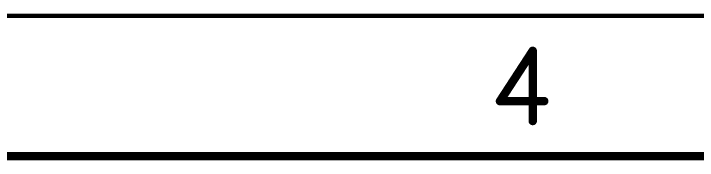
# Model space of a CAD drawing. Extents: x -14.2 to 19.9, y -5.2 to 16.9.
# Drawn here: x 3.165 to 5.599, y 16.338 to 16.86 of the extents above; entities that cross this region are included whole.
import ezdxf

# ---------------------------------------------------------------- set-up
doc = ezdxf.new("R2010")
doc.units = 0
doc.layers.get('0').update_dxf_attribs({"linetype": 'CONTINUOUS'})
doc.layers.add('FAB', color=2, linetype='CONTINUOUS')

# ---------------------------------------------------------------- blocks, each defined once
blk = doc.blocks.new('ROUND_138')
at = {"const_width": 0.015}
blk.add_lwpolyline([(-0.0075, 0, 1), (0.0075, 0, 1)], format="xyb", close=True, dxfattribs=at)

msp = doc.modelspace()

# ---------------------------------------------------------------- linework, layer by layer
at = {"layer": 'FAB'}
for points, const_width in [([(-14.1499, 16.8528), (19.8501, 16.8528)], 0.015), ([(5.0129, 16.7278), (4.8963, 16.5486)], 0.03), ([(5.0129, 16.4778), (5.0129, 16.7278)], 0.03), ([(4.8963, 16.5486), (5.0539, 16.5486)], 0.03), ([(18.8501, 16.3528), (-13.1499, 16.3528)], 0.03)]:
    msp.add_lwpolyline(points, dxfattribs=dict(at, const_width=const_width))

# ---------------------------------------------------------------- block references
for p in [(5.0129, 16.7278), (5.0129, 16.7278), (4.8963, 16.5486), (4.8963, 16.5486), (5.0539, 16.5486), (5.0129, 16.4778)]:
    msp.add_blockref('ROUND_138', p, dxfattribs=at)

doc.saveas('drawing.dxf')
